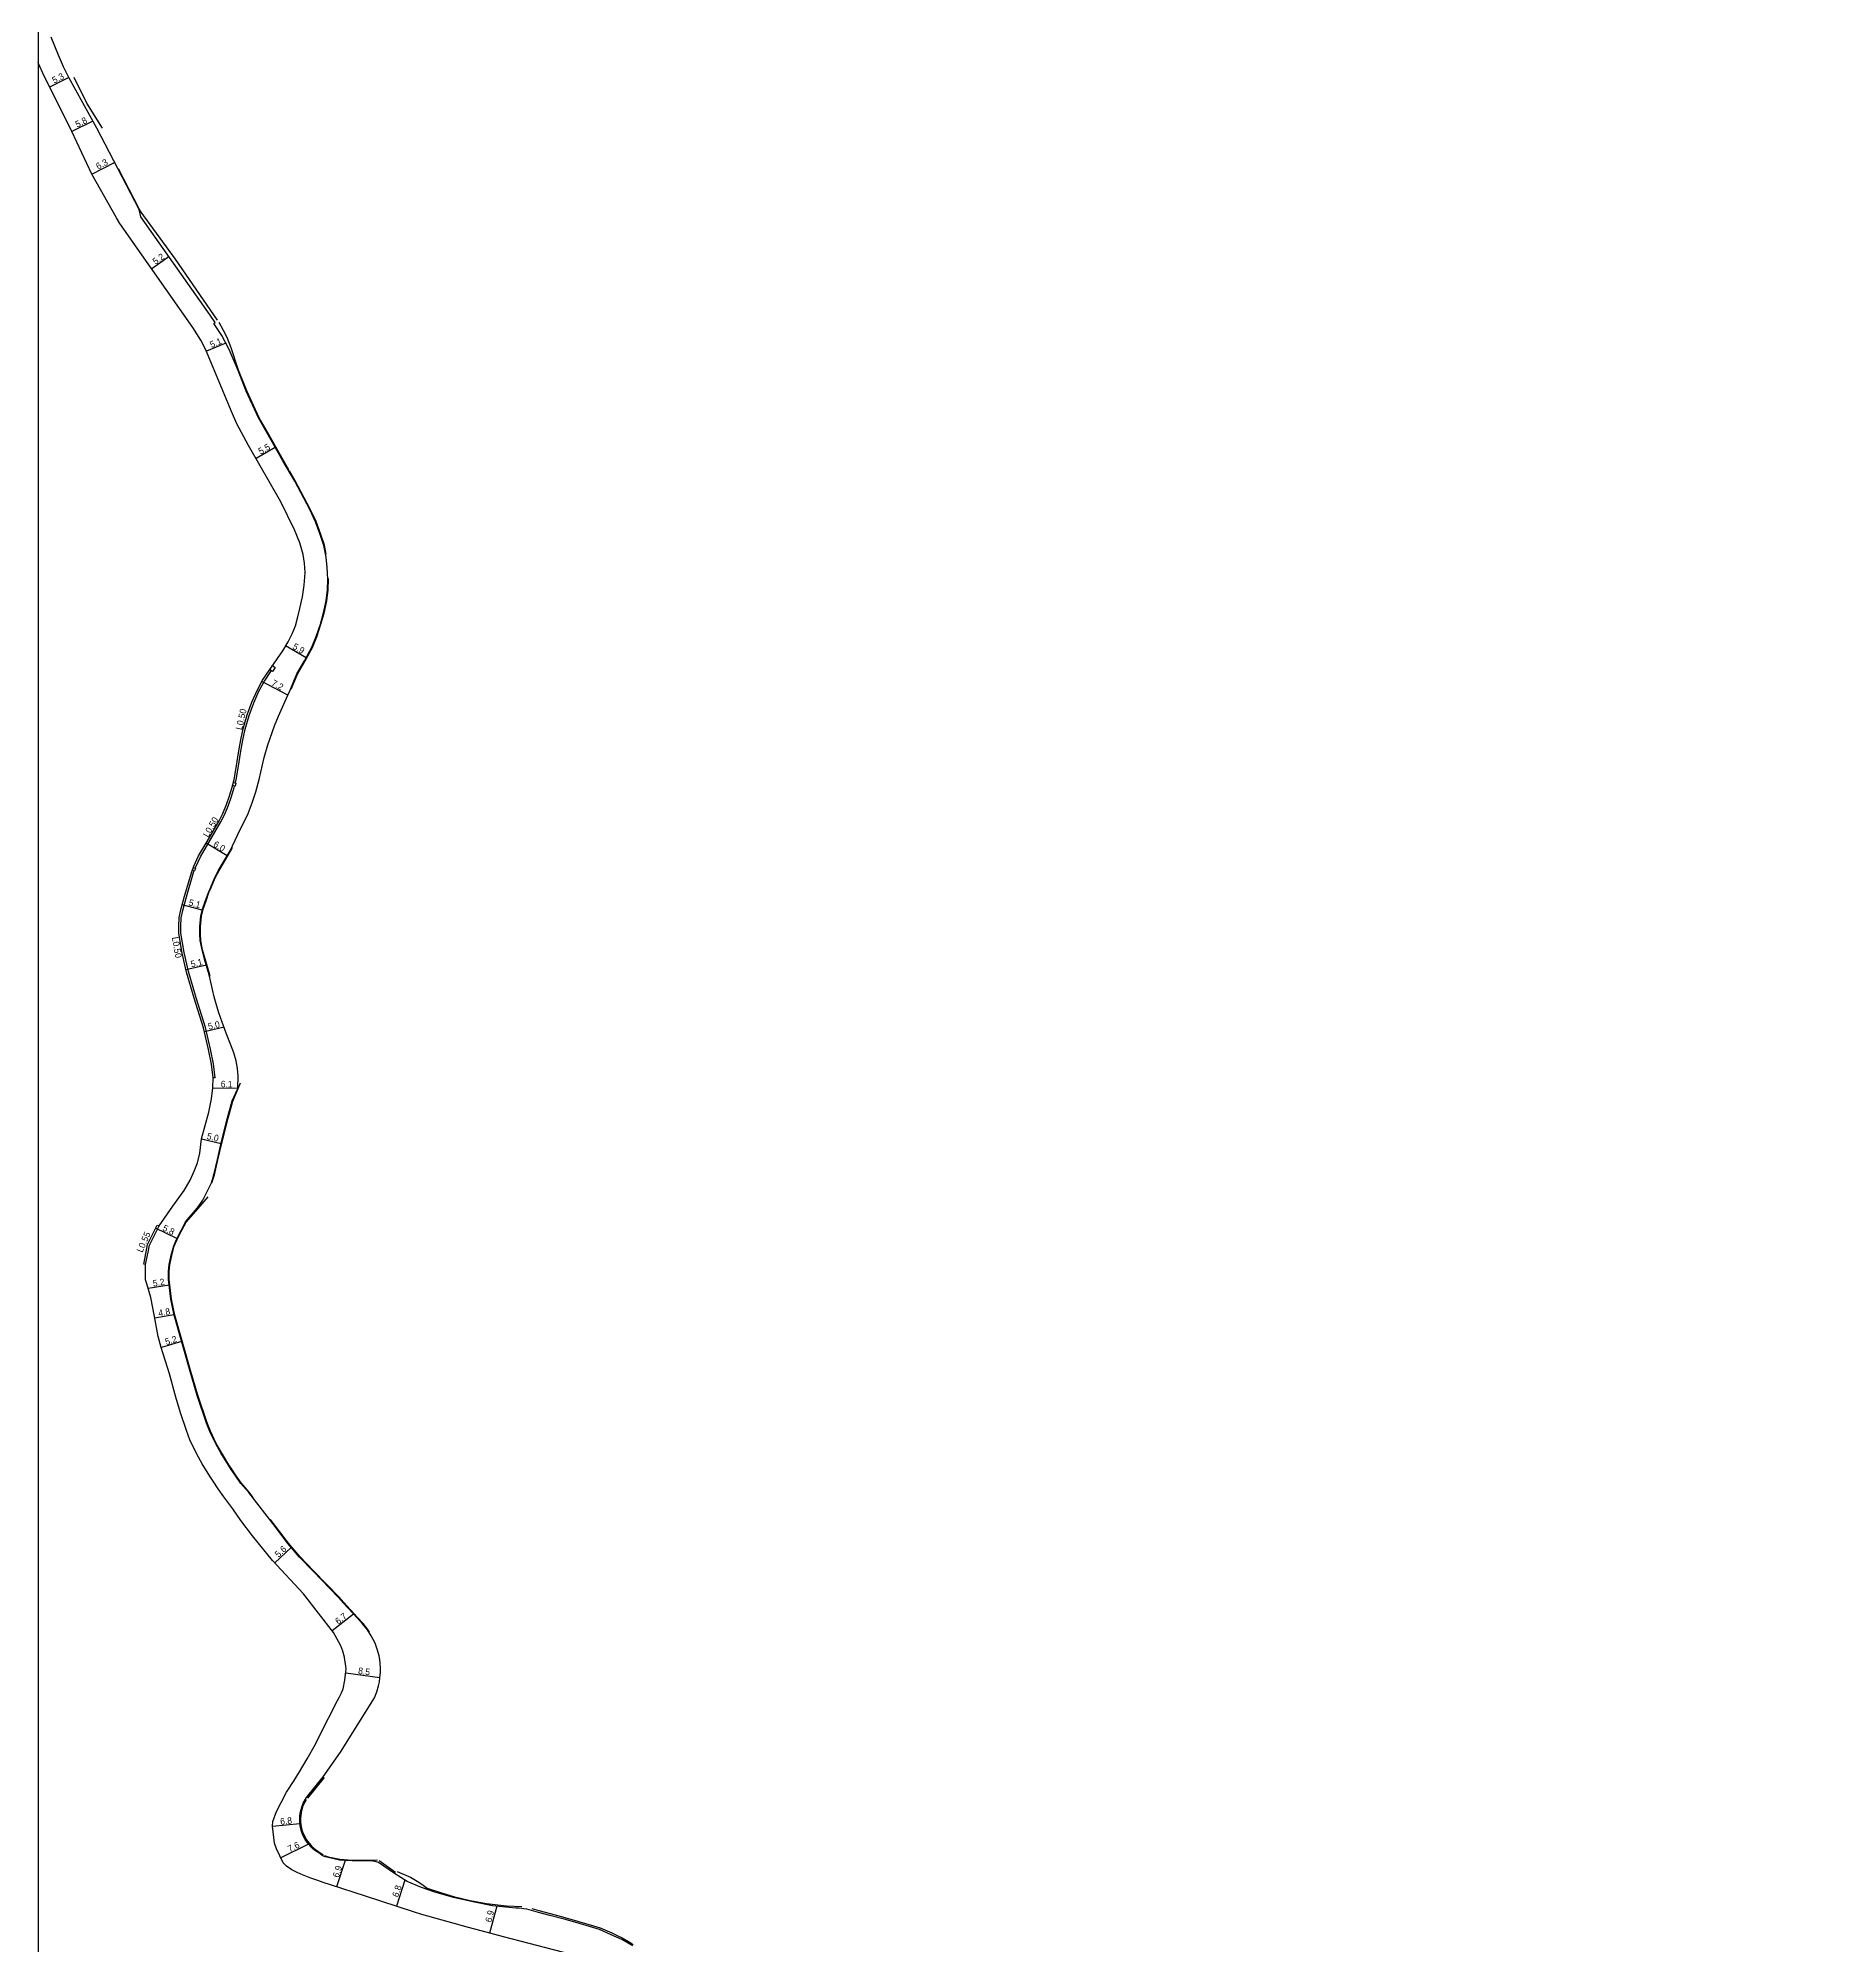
# Model space of a CAD drawing. Header units: metres. Extents: x -24000 to -20800, y -90000 to -87000.
# Drawn here: x -24000 to -23557.9, y -89334.5 to -88865.3 of the extents above; entities that cross this region are included whole.
import ezdxf

# ---------------------------------------------------------------- set-up
doc = ezdxf.new("R2010")
doc.units = ezdxf.units.M
doc.header["$LTSCALE"] = 2.5
for name, color, linetype in [('側溝・桝', 7, 'Continuous'), ('図郭', 7, 'Continuous'), ('幅員', 7, 'Continuous'), ('歩道・分離帯・安全施設', 7, 'Continuous'), ('道路', 7, 'Continuous')]:
    doc.layers.add(name, color=color, linetype=linetype)
doc.styles.get("Standard").update_dxf_attribs({"font": ''})
doc.styles.get('Standard').set_extended_font_data('@MS PGothic')

msp = doc.modelspace()

# ---------------------------------------------------------------- linework, layer by layer
at = {"layer": '側溝・桝'}
for points in [[(-23951.51, -89048.51), (-23951.31, -89047.74), (-23950.83, -89044.89), (-23950.12, -89040.7), (-23949.67, -89037.97), (-23949.06, -89035.3), (-23948.1, -89031.92), (-23946.97, -89028.8), (-23945.69, -89025.97), (-23944.37, -89023.51), (-23942.76, -89021.12), (-23942.64, -89020.95)], [(-23961.35, -89069.47), (-23961.22, -89069.14), (-23960.11, -89066.65), (-23957.99, -89063.18), (-23955.04, -89058.08), (-23954.11, -89056.23), (-23953.18, -89054), (-23952.48, -89051.86), (-23951.8, -89049.67), (-23951.7, -89049.26)], [(-23956.49, -89121.04), (-23956.89, -89117.59), (-23957.58, -89113.98), (-23958.87, -89108.64), (-23961.17, -89101.34), (-23963.04, -89094.91), (-23964.09, -89090.25), (-23964.9, -89085.48), (-23964.93, -89083.73), (-23964.8, -89081.68), (-23964.42, -89079.86), (-23963.54, -89076.52), (-23961.76, -89070.55), (-23961.6, -89070.13)], [(-23956.49, -89121.04), (-23956.99, -89121.06)], [(-23973.61, -89166.92), (-23972.93, -89163.91), (-23972.59, -89162.23), (-23970.24, -89157.47)]]:
    msp.add_lwpolyline(points, dxfattribs=at)
for points in [[(-23943.05, -89020.66), (-23942.36, -89019.66), (-23941.67, -89020.14), (-23942.36, -89021.14)], [(-23952.18, -89049.14), (-23951.99, -89048.39), (-23951.35, -89048.55), (-23951.54, -89049.3)], [(-23962.07, -89069.95), (-23961.81, -89069.29), (-23961.27, -89069.5), (-23961.53, -89070.16)]]:
    msp.add_lwpolyline(points, close=True, dxfattribs=at)
at = {"layer": '図郭'}
msp.add_lwpolyline([(-24000, -89400), (-23200, -89400), (-23200, -88800), (-24000, -88800)], close=True, dxfattribs=at)
at = {"layer": '幅員', "flags": 128}
for points in [[(-23992.43, -88875), (-23997.17, -88877.38)], [(-23986.53, -88885.74), (-23991.68, -88888.31)], [(-23986.81, -88898.78), (-23981.21, -88895.88)], [(-23967.83, -88919.1), (-23972.08, -88922.08)], [(-23953.86, -88940.38), (-23958.57, -88942.36)], [(-23941.68, -88966.01), (-23946.42, -88968.75)], [(-23934.08, -89017.74), (-23939.15, -89014.81)], [(-23938.61, -89026.95), (-23944.96, -89023.55)], [(-23953.54, -89066.48), (-23958.68, -89063.35)], [(-23959.62, -89079.78), (-23964.57, -89078.48)], [(-23958.63, -89093.34), (-23963.65, -89094.46)], [(-23954.27, -89108.59), (-23959.11, -89109.76)], [(-23950.92, -89123.66), (-23957.02, -89123.6)], [(-23959.86, -89136.04), (-23954.98, -89137.2)], [(-23965.9, -89160.59), (-23971.13, -89158.02)], [(-23967.78, -89172.02), (-23972.95, -89172.88)], [(-23966.59, -89179.29), (-23971.33, -89180.15)], [(-23964.71, -89185.9), (-23969.69, -89187.4)], [(-23937.74, -89236.54), (-23941.82, -89240.31)], [(-23922.4, -89252.93), (-23927.68, -89257.03)], [(-23915.93, -89268.62), (-23924.34, -89267.44)]]:
    msp.add_lwpolyline(points, dxfattribs=at)
at = {"layer": '幅員'}
for points in [[(-23942.4, -89305.11), (-23935.61, -89304.43)], [(-23933.49, -89309.54), (-23940.33, -89312.86)], [(-23924.47, -89313.5), (-23926.6, -89320.02)], [(-23909.78, -89318.35), (-23911.86, -89324.8)], [(-23887.18, -89324.75), (-23888.97, -89331.37)]]:
    msp.add_lwpolyline(points, dxfattribs=at)
at = {"layer": '歩道・分離帯・安全施設'}
for points in [[(-23984.19, -88887.5), (-23988.06, -88881.31), (-23991.16, -88875)], [(-23955.87, -88934.66), (-23966.21, -88919.67), (-23974.65, -88908.12), (-23975.05, -88907.44), (-23980.22, -88897.47)], [(-23938.36, -88971.47), (-23939.66, -88969.25), (-23943.63, -88962.27), (-23945.66, -88958.68), (-23948.68, -88952.1), (-23950.7, -88946.98), (-23950.81, -88946.74), (-23952.55, -88941.54), (-23953.54, -88938.98), (-23954.43, -88937.2), (-23955.51, -88935.24)], [(-23929.13, -88992.23), (-23929.59, -88990.04), (-23930.47, -88987.39), (-23931.65, -88984.2), (-23933.06, -88981.15), (-23936.76, -88974.21), (-23938.21, -88971.73)], [(-23937.78, -89025.42), (-23936.25, -89021.78), (-23934.33, -89018.52), (-23932.55, -89015.2), (-23931.46, -89012.58), (-23930.44, -89009.49), (-23929.66, -89006.75), (-23928.98, -89003.73), (-23928.69, -89001.04), (-23928.58, -88998.41), (-23928.59, -88998.27)], [(-23957.67, -89096.07), (-23957.75, -89095.68), (-23958.95, -89091.8), (-23959.55, -89089.53), (-23959.98, -89087.24), (-23960.11, -89085.69), (-23960.09, -89083.79), (-23959.83, -89081.25), (-23959.41, -89079.57), (-23958.71, -89077.51), (-23957.98, -89075.47), (-23957.43, -89074.19), (-23956.43, -89071.85), (-23955.58, -89070.23), (-23952.67, -89065.3), (-23952.24, -89064.4)], [(-23957.25, -89146.9), (-23956.6, -89144.91), (-23955.78, -89141.18), (-23954.72, -89136.77), (-23953.26, -89130.93), (-23952.13, -89126.74), (-23950.78, -89123.69), (-23950.2, -89122.27)], [(-23947.11, -89224.23), (-23948.1, -89222.95), (-23950.03, -89220.67), (-23951.3, -89218.96), (-23952.4, -89217.31), (-23953.09, -89216.19), (-23954.93, -89213.16), (-23956.18, -89211.01), (-23957.65, -89207.95), (-23958.42, -89205.9), (-23960.74, -89199.1), (-23962.46, -89193.23), (-23966.42, -89179.38), (-23967.21, -89175.48), (-23967.57, -89172.67), (-23967.75, -89170.59), (-23967.75, -89168.64), (-23967.61, -89166.99), (-23967.11, -89164.72), (-23966.53, -89162.44), (-23965.85, -89160.82), (-23964.63, -89158.53), (-23963.6, -89156.55), (-23960.68, -89153.14), (-23958.2, -89150.34)], [(-23918.5, -89257.36), (-23918.89, -89256.74), (-23920.09, -89255.21), (-23921.44, -89253.77), (-23924.78, -89250.09), (-23925.98, -89248.78), (-23932.27, -89242.3), (-23935.63, -89238.79), (-23938.45, -89235.48), (-23941.6, -89231.31), (-23942.89, -89229.66)], [(-23929.67, -89293.09), (-23933.79, -89298.19)], [(-23934.07, -89298.58), (-23934.5, -89299.35), (-23934.95, -89300.3), (-23935.18, -89301.03), (-23935.33, -89301.72), (-23935.43, -89302.43), (-23935.47, -89303.14), (-23935.45, -89303.91), (-23935.36, -89304.75), (-23935.21, -89305.55), (-23935.03, -89306.2), (-23934.8, -89306.86), (-23934.53, -89307.47), (-23934.13, -89308.2), (-23933.74, -89308.79), (-23933.3, -89309.37), (-23932.67, -89310.05), (-23932.23, -89310.46), (-23931.8, -89310.8), (-23931.21, -89311.21), (-23929.93, -89312.12)], [(-23929.55, -89312.26), (-23928.63, -89312.65), (-23925.83, -89313.23), (-23922.68, -89313.43), (-23918.3, -89313.42), (-23916.5, -89313.39)], [(-23916.11, -89313.5), (-23912.11, -89316.43)], [(-23911.71, -89316.21), (-23908.43, -89317.66), (-23906.4, -89318.84), (-23905.31, -89319.61), (-23904.3, -89320.31), (-23901.05, -89321.41), (-23897.82, -89322.4), (-23893.72, -89323.35), (-23889.71, -89324.08), (-23884.83, -89324.66), (-23881.06, -89324.86)], [(-23878.57, -89325.37), (-23876.83, -89325.85), (-23874.04, -89326.57), (-23870.48, -89327.51), (-23867.33, -89328.44), (-23863.45, -89329.56), (-23861.8, -89330.07), (-23858.93, -89331.36), (-23857.63, -89331.95), (-23856.34, -89332.55), (-23854.81, -89333.44), (-23853.67, -89334.16)]]:
    msp.add_lwpolyline(points, dxfattribs=at)
at = {"layer": '道路'}
for points in [[(-23929.92, -89292.94), (-23925.61, -89286.91), (-23917.3, -89273.56), (-23916.69, -89272.08), (-23916.28, -89270.57), (-23916.08, -89269.61), (-23915.93, -89268.62), (-23915.84, -89267.21), (-23915.81, -89266.29), (-23915.86, -89265), (-23915.97, -89264.13), (-23916.16, -89263.18), (-23916.53, -89261.81), (-23917.14, -89260.11), (-23918.11, -89258.25), (-23919.02, -89256.83), (-23920.2, -89255.31), (-23921.55, -89253.87), (-23924.9, -89250.2), (-23926.09, -89248.88), (-23932.38, -89242.4), (-23935.74, -89238.89), (-23938.56, -89235.58), (-23941.72, -89231.4), (-23948.22, -89223.05), (-23950.15, -89220.77), (-23951.42, -89219.04), (-23952.53, -89217.39), (-23953.21, -89216.27), (-23955.06, -89213.24), (-23956.32, -89211.08), (-23957.79, -89208.01), (-23958.56, -89205.95), (-23960.89, -89199.15), (-23962.6, -89193.27), (-23966.57, -89179.42), (-23967.36, -89175.51), (-23967.72, -89172.69), (-23967.9, -89170.6), (-23967.9, -89168.63), (-23967.76, -89166.96), (-23967.26, -89164.68), (-23966.67, -89162.39), (-23965.99, -89160.76), (-23964.76, -89158.46), (-23963.73, -89156.47), (-23960.8, -89153.05), (-23959.52, -89151.11), (-23958.52, -89149.18), (-23957.39, -89146.85), (-23956.75, -89144.87), (-23955.92, -89141.15), (-23954.87, -89136.73), (-23953.41, -89130.89), (-23952.27, -89126.69), (-23950.92, -89123.66), (-23950.79, -89120.52), (-23950.94, -89118.73), (-23951.29, -89116.87), (-23951.87, -89114.88), (-23952.7, -89112.73), (-23953.73, -89110.07), (-23954.71, -89107.37), (-23955.54, -89105.03), (-23956.25, -89102.85), (-23956.71, -89101.1), (-23957.9, -89095.72), (-23959.1, -89091.85), (-23959.7, -89089.56), (-23960.13, -89087.26), (-23960.26, -89085.69), (-23960.24, -89083.78), (-23959.98, -89081.23), (-23959.55, -89079.53), (-23958.85, -89077.46), (-23958.11, -89075.42), (-23957.56, -89074.13), (-23956.56, -89071.79), (-23955.71, -89070.15), (-23952.8, -89065.23), (-23950.94, -89061.35), (-23948.36, -89056.01), (-23947.33, -89053.42), (-23946.44, -89050.69), (-23945.64, -89047.65), (-23944.42, -89042.22), (-23943.49, -89039.18), (-23941.87, -89034.43), (-23940.87, -89032.11), (-23938.61, -89026.95), (-23938.05, -89025.68), (-23936.38, -89021.71), (-23934.46, -89018.44), (-23932.69, -89015.14), (-23931.6, -89012.53), (-23930.58, -89009.45), (-23929.8, -89006.71), (-23929.13, -89003.71), (-23928.84, -89001.03), (-23928.73, -88998.41), (-23928.89, -88995.53), (-23929.13, -88992.99), (-23929.74, -88990.08), (-23930.61, -88987.44), (-23931.79, -88984.26), (-23933.19, -88981.22), (-23936.89, -88974.29), (-23939.79, -88969.32), (-23943.76, -88962.34), (-23945.79, -88958.75), (-23948.82, -88952.16), (-23950.84, -88947.04), (-23953.06, -88941.89), (-23954.86, -88938.5), (-23956.8, -88935.54), (-23956.5, -88935.28), (-23957.73, -88933.49), (-23974.71, -88909.29), (-23975.19, -88907.49), (-23985.56, -88887.5), (-23992.43, -88875), (-23993.74, -88872.42), (-23995.02, -88869.53), (-23996.76, -88865.1)], [(-23970.75, -89157.26), (-23970.24, -89157.47), (-23966.86, -89152.58), (-23964.12, -89148.73), (-23962.62, -89146.24), (-23961.65, -89144.01), (-23960.81, -89141.91), (-23960.26, -89139.59), (-23959.86, -89136.04), (-23958.01, -89129.52), (-23957.35, -89126.17), (-23957.01, -89123.46), (-23956.99, -89121.06), (-23957.39, -89117.67), (-23958.07, -89114.08), (-23959.35, -89108.77), (-23961.65, -89101.48), (-23963.52, -89095.03), (-23964.58, -89090.35), (-23965.4, -89085.53), (-23965.43, -89083.72), (-23965.29, -89081.61), (-23964.91, -89079.74), (-23964.02, -89076.38), (-23962.23, -89070.38), (-23961.68, -89068.94), (-23960.55, -89066.42), (-23958.42, -89062.92), (-23955.48, -89057.84), (-23954.56, -89056.02), (-23953.65, -89053.82), (-23952.95, -89051.71), (-23952.28, -89049.53), (-23951.8, -89047.64), (-23951.32, -89044.8), (-23950.61, -89040.62), (-23950.16, -89037.88), (-23949.54, -89035.18), (-23948.57, -89031.77), (-23947.43, -89028.61), (-23946.14, -89025.75), (-23944.8, -89023.25), (-23943.18, -89020.84), (-23939.86, -89016.05), (-23938.54, -89013.77), (-23937.56, -89011.8), (-23936.74, -89009.86), (-23936.13, -89007.64), (-23935.65, -89005.65), (-23935.01, -89002.7), (-23934.59, -88999.91), (-23934.39, -88997.92), (-23934.35, -88996.73), (-23934.48, -88994.44), (-23934.82, -88992.29), (-23935.64, -88989.45), (-23936.92, -88986.28), (-23940.29, -88979.38), (-23948.27, -88965.54), (-23951.11, -88960.17), (-23952.41, -88957.19), (-23956.92, -88946.3), (-23958.8, -88941.83), (-23960.01, -88939.59), (-23961.99, -88936.47), (-23978.96, -88912.28), (-23979.88, -88910.95), (-23980.77, -88909.5), (-23986.81, -88898.78), (-23991.68, -88888.31), (-23994.6, -88882.48), (-23998.52, -88874.69), (-23999.92, -88871.58), (-24000, -88871.36)], [(-23974.03, -89166.87), (-23973.47, -89163.8), (-23973.11, -89162.05), (-23970.75, -89157.26)], [(-23925.91, -89273.28), (-23925.39, -89272.29), (-23924.98, -89271.27), (-23924.58, -89269.15), (-23924.38, -89267.7), (-23924.34, -89267.15), (-23924.28, -89266.5), (-23924.33, -89265.64), (-23924.54, -89264.27), (-23924.68, -89263.49), (-23925.08, -89262.02), (-23925.58, -89260.76), (-23926.53, -89258.93), (-23927.36, -89257.44), (-23934.76, -89247.93), (-23942.34, -89239.75), (-23947.29, -89233.67), (-23950.13, -89229.94), (-23952.09, -89227.07), (-23954.31, -89224.05), (-23955.75, -89222.1), (-23956.99, -89220.25), (-23957.74, -89219.03), (-23959.62, -89215.95), (-23961, -89213.56), (-23962.67, -89210.09), (-23963.55, -89207.74), (-23965.03, -89203.42), (-23966.15, -89199.57), (-23967.72, -89193.86), (-23969.71, -89187.33), (-23970.52, -89184.67), (-23971.41, -89179.75), (-23972.28, -89175.04), (-23973.31, -89171.7), (-23973.57, -89170.71), (-23973.63, -89169.73), (-23973.61, -89166.92), (-23974.03, -89166.87)], [(-23866.61, -89337.2), (-23885.56, -89332.29), (-23891.02, -89330.82), (-23894.13, -89330), (-23905.61, -89326.83), (-23907.7, -89326.14), (-23919.51, -89322.33), (-23928.09, -89319.53), (-23929.87, -89318.94), (-23931.2, -89318.47), (-23932.95, -89317.87), (-23935.38, -89316.88), (-23936.46, -89316.37), (-23937.62, -89315.79), (-23938.89, -89314.94), (-23939.74, -89314.08), (-23941.4, -89310.65), (-23941.88, -89309.26), (-23942.4, -89305.11), (-23942.28, -89303.91), (-23941.37, -89301.49), (-23938.88, -89296.74), (-23937.07, -89293.89), (-23935.7, -89291.76), (-23933.84, -89288.55), (-23931.79, -89284.94), (-23930.7, -89282.72), (-23926.34, -89274.16), (-23925.91, -89273.28)], [(-23853.74, -89334.55), (-23853.92, -89334.44), (-23854.87, -89333.87), (-23856.45, -89333), (-23857.74, -89332.4), (-23859.04, -89331.81), (-23861.91, -89330.52), (-23863.56, -89330.02), (-23867.44, -89328.89), (-23870.59, -89327.96), (-23874.15, -89327.02), (-23876.94, -89326.3), (-23878.68, -89325.82), (-23879.81, -89325.52), (-23880.52, -89325.39), (-23881.06, -89325.33), (-23881.66, -89325.28), (-23882.51, -89325.23), (-23888.25, -89324.64), (-23893.12, -89323.73), (-23897.83, -89322.66), (-23902.44, -89321.31), (-23905.7, -89320.14), (-23909.26, -89318.66), (-23912.38, -89316.75), (-23916.33, -89314), (-23916.59, -89313.9), (-23917.08, -89313.78), (-23917.66, -89313.68), (-23918.14, -89313.63), (-23918.75, -89313.6), (-23922.73, -89313.61), (-23925.88, -89313.41), (-23928.68, -89312.83), (-23929.37, -89312.66), (-23929.82, -89312.47), (-23930.16, -89312.28), (-23930.64, -89311.92), (-23931.41, -89311.38), (-23932, -89310.97), (-23932.42, -89310.63), (-23932.87, -89310.22), (-23933.49, -89309.54), (-23933.94, -89308.97), (-23934.33, -89308.37), (-23934.72, -89307.64), (-23934.99, -89307.03), (-23935.22, -89306.37), (-23935.4, -89305.72), (-23935.56, -89304.92), (-23935.64, -89304.08), (-23935.67, -89303.32), (-23935.63, -89302.6), (-23935.53, -89301.89), (-23935.38, -89301.2), (-23935.16, -89300.42), (-23934.79, -89299.47), (-23934.04, -89298.04), (-23929.92, -89292.94)]]:
    msp.add_lwpolyline(points, dxfattribs=at)

# ---------------------------------------------------------------- texts
at = {"layer": '側溝・桝'}
for s, rotation, p in [('L0.50', 77.1686, (-23949.89, -89035.59)), ('L0.50', 59.9304, (-23958.19, -89062.03)), ('L0.50', 279.7065, (-23967.11, -89086.5)), ('L0.55', 66.5049, (-23974.38, -89164.15))]:
    msp.add_text(s, height=1.6, rotation=rotation, dxfattribs=at).set_placement(p)
at = {"layer": '幅員'}
for s, rotation, p in [('5.3', 26.7676, (-23996.06, -88876.54)), ('5.8', 26.5218, (-23990.37, -88887.38)), ('6.3', 27.4172, (-23985.26, -88897.69)), ('5.2', 35.0563, (-23971.15, -88921.12)), ('5.1', 22.8023, (-23957.35, -88941.57)), ('5.5', 29.938, (-23945.28, -88967.8)), ('5.9', 330.0045, (-23937.59, -89015.42)), ('7.2', 331.836, (-23942.78, -89024.43)), ('6.0', 328.6572, (-23957.09, -89064.03)), ('5.1', 345.2644, (-23963.12, -89078.6)), ('5.1', 12.6522, (-23962.29, -89093.9)), ('5.0', 13.5391, (-23958.01, -89109.24)), ('6.1', 359.4241, (-23955.09, -89123.36)), ('5.0', 346.6043, (-23958.63, -89136.08)), ('5.8', 333.8188, (-23969.56, -89158.51)), ('5.2', 9.5045, (-23971.67, -89172.42)), ('4.8', 10.2567, (-23970.29, -89179.71)), ('5.2', 16.8088, (-23968.5, -89186.78)), ('5.6', 42.8154, (-23940.89, -89239.11)), ('6.7', 37.8819, (-23926.19, -89255.56)), ('8.5', 351.9653, (-23921.37, -89267.6)), ('6.8', 6, (-23940.39, -89304.74)), ('7.6', 26, (-23938.13, -89311.52)), ('6.9', 72, (-23926.1, -89317.88)), ('6.8', 72, (-23911.45, -89322.69)), ('6.9', 75, (-23888.56, -89328.86))]:
    msp.add_text(s, height=1.6, rotation=rotation, dxfattribs=at).set_placement(p)

doc.saveas('drawing.dxf')
